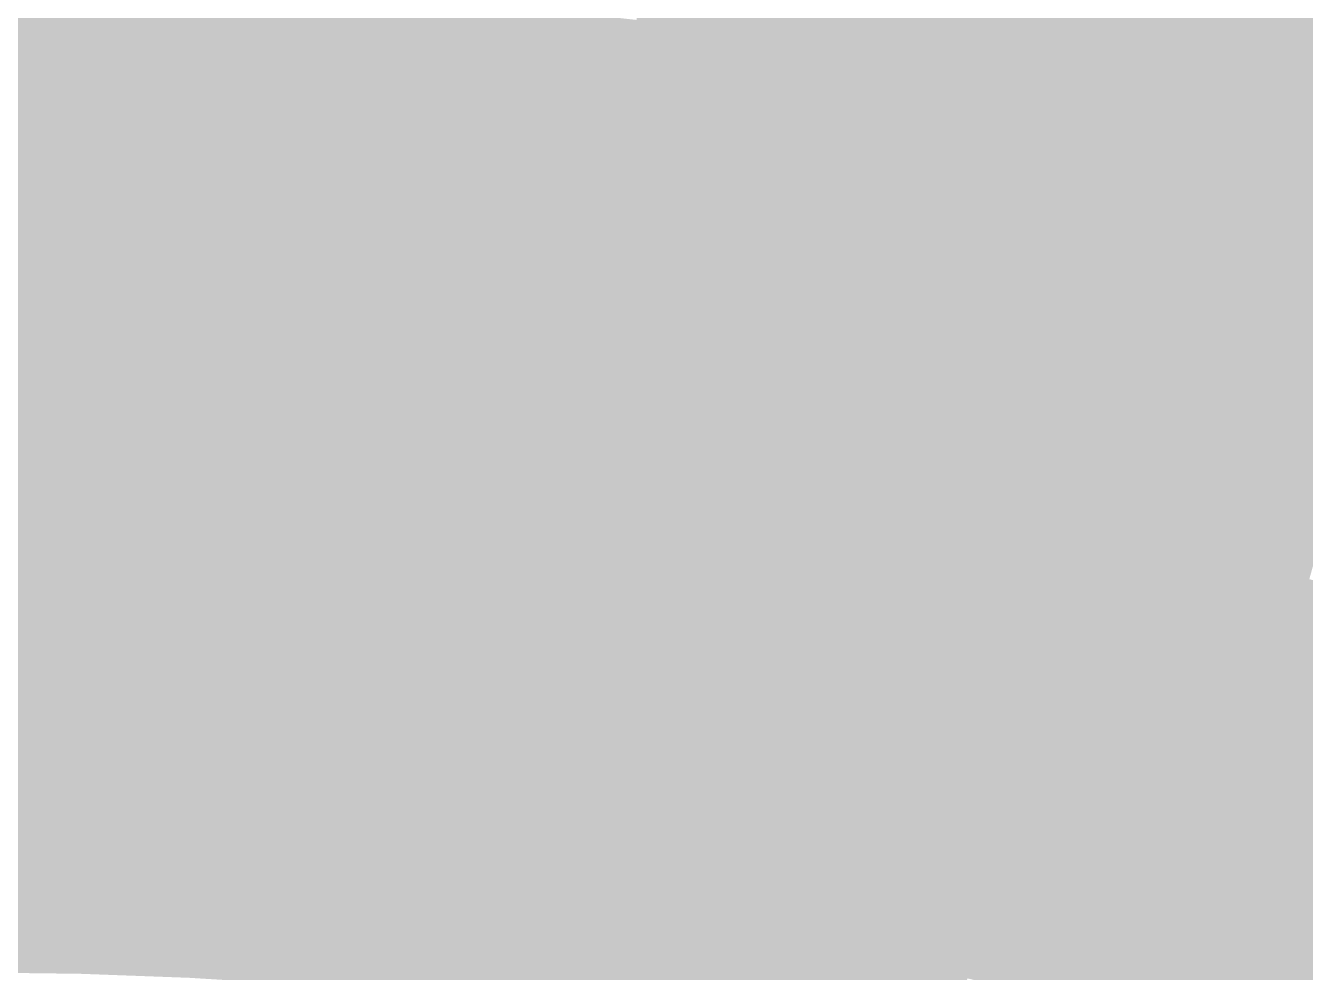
# Model space of a CAD drawing. Header units: inches. Extents: x -266 to 784, y -170 to 213.
# Drawn here: x 1.04 to 25.53, y 85 to 103.11 of the extents above; entities that cross this region are included whole.
import ezdxf

# ---------------------------------------------------------------- set-up
doc = ezdxf.new("R2010")
doc.units = ezdxf.units.IN
doc.header["$MEASUREMENT"] = 0

msp = doc.modelspace()

# ---------------------------------------------------------------- linework, layer by layer
at = {"color": 71, "true_color": 0xcdfe60}
msp.add_solid([(17.950998, 103.454152), (18.12196, 104.43943), (20.484484, 102.982454), (20.679574, 103.96324)], dxfattribs=at)
at = {"color": 61, "true_color": 0xd6fe66}
msp.add_solid([(23.224731, 103.424426), (23.443833, 104.400128), (25.755899, 102.823313), (25.998879, 103.793344)], dxfattribs=at)
at = {"color": 71, "true_color": 0xc3fe5a}
msp.add_solid([(12.73071, 103.217872), (12.853121, 104.210351), (15.259969, 102.874357), (15.4067, 103.863534)], dxfattribs=at)
at = {"color": 81, "true_color": 0xacfe53}
msp.add_solid([(0, 103), (0, 104), (2.527747, 102.968978), (2.552288, 103.968677)], dxfattribs=at)
at = {"color": 71, "true_color": 0xb0fe53}
msp.add_solid([(2.527747, 102.968978), (2.552288, 103.968677), (5.05397, 102.875932), (5.103038, 103.874727)], dxfattribs=at)
at = {"color": 71, "true_color": 0xb4fe53}
msp.add_solid([(5.05397, 102.875932), (5.103038, 103.874727), (7.57715, 102.720917), (7.650715, 103.718207)], dxfattribs=at)
at = {"color": 71, "true_color": 0xc7fe5a}
msp.add_solid([(15.259969, 102.874357), (15.4067, 103.863534), (17.780036, 102.468875), (17.950998, 103.454152)], dxfattribs=at)
at = {"color": 61, "true_color": 0xd1fe60}
msp.add_solid([(20.484484, 102.982454), (20.679574, 103.96324), (23.00563, 102.448724), (23.224731, 103.424426)], dxfattribs=at)
at = {"color": 71, "true_color": 0xb8fe53}
msp.add_solid([(7.57715, 102.720917), (7.650715, 103.718207), (10.095765, 102.504027), (10.193783, 103.499212)], dxfattribs=at)
at = {"color": 71, "true_color": 0xbdfe53}
msp.add_solid([(10.095765, 102.504027), (10.193783, 103.499212), (12.6083, 102.225392), (12.73071, 103.217872)], dxfattribs=at)
at = {"color": 71, "true_color": 0xcbfe5a}
msp.add_solid([(17.780036, 102.468875), (17.950998, 103.454152), (20.289393, 102.001669), (20.484484, 102.982454)], dxfattribs=at)
at = {"color": 61, "true_color": 0xd4fe60}
msp.add_solid([(23.00563, 102.448724), (23.224731, 103.424426), (25.512919, 101.853282), (25.755899, 102.823313)], dxfattribs=at)
at = {"color": 71, "true_color": 0xc1fe53}
msp.add_solid([(12.6083, 102.225392), (12.73071, 103.217872), (15.113239, 101.885181), (15.259969, 102.874357)], dxfattribs=at)
at = {"color": 81, "true_color": 0xa9fe4d}
msp.add_solid([(0, 102), (0, 103), (2.503205, 101.96928), (2.527747, 102.968978)], dxfattribs=at)
at = {"color": 81, "true_color": 0xadfe4d}
msp.add_solid([(2.503205, 101.96928), (2.527747, 102.968978), (5.004903, 101.877137), (5.05397, 102.875932)], dxfattribs=at)
at = {"color": 71, "true_color": 0xb2fe4d}
msp.add_solid([(5.004903, 101.877137), (5.05397, 102.875932), (7.503585, 101.723627), (7.57715, 102.720917)], dxfattribs=at)
at = {"color": 71, "true_color": 0xc5fe53}
msp.add_solid([(15.113239, 101.885181), (15.259969, 102.874357), (17.609075, 101.483597), (17.780036, 102.468875)], dxfattribs=at)
at = {"color": 61, "true_color": 0xcffe5a}
msp.add_solid([(20.289393, 102.001669), (20.484484, 102.982454), (22.786529, 101.473022), (23.00563, 102.448724)], dxfattribs=at)
at = {"color": 71, "true_color": 0xb6fe4d}
msp.add_solid([(7.503585, 101.723627), (7.57715, 102.720917), (9.997748, 101.508842), (10.095765, 102.504027)], dxfattribs=at)
at = {"color": 61, "true_color": 0xd8fe60}
msp.add_solid([(25.512919, 101.853282), (25.755899, 102.823313), (28.00484, 101.196487), (28.271552, 102.160263)], dxfattribs=at)
at = {"color": 71, "true_color": 0xbafe4d}
msp.add_solid([(9.997748, 101.508842), (10.095765, 102.504027), (12.485889, 101.232913), (12.6083, 102.225392)], dxfattribs=at)
at = {"color": 71, "true_color": 0xc9fe53}
msp.add_solid([(17.609075, 101.483597), (17.780036, 102.468875), (20.094303, 101.020884), (20.289393, 102.001669)], dxfattribs=at)
at = {"color": 61, "true_color": 0xd3fe5a}
msp.add_solid([(22.786529, 101.473022), (23.00563, 102.448724), (25.269939, 100.88325), (25.512919, 101.853282)], dxfattribs=at)
at = {"color": 71, "true_color": 0xbefe4d}
msp.add_solid([(12.485889, 101.232913), (12.6083, 102.225392), (14.966508, 100.896004), (15.113239, 101.885181)], dxfattribs=at)
at = {"color": 81, "true_color": 0xa6fe46}
msp.add_solid([(0, 101), (0, 102), (2.478664, 100.969581), (2.503205, 101.96928)], dxfattribs=at)
at = {"color": 81, "true_color": 0xaafe46}
msp.add_solid([(2.478664, 100.969581), (2.503205, 101.96928), (4.955835, 100.878341), (5.004903, 101.877137)], dxfattribs=at)
at = {"color": 71, "true_color": 0xaffe46}
msp.add_solid([(4.955835, 100.878341), (5.004903, 101.877137), (7.430021, 100.726336), (7.503585, 101.723627)], dxfattribs=at)
at = {"color": 71, "true_color": 0xc2fe4d}
msp.add_solid([(14.966508, 100.896004), (15.113239, 101.885181), (17.438113, 100.49832), (17.609075, 101.483597)], dxfattribs=at)
at = {"color": 71, "true_color": 0xcdfe53}
msp.add_solid([(20.094303, 101.020884), (20.289393, 102.001669), (22.567428, 100.497319), (22.786529, 101.473022)], dxfattribs=at)
at = {"color": 71, "true_color": 0xb3fe46}
msp.add_solid([(7.430021, 100.726336), (7.503585, 101.723627), (9.899731, 100.513657), (9.997748, 101.508842)], dxfattribs=at)
at = {"color": 61, "true_color": 0xd6fe5a}
msp.add_solid([(25.269939, 100.88325), (25.512919, 101.853282), (27.738127, 100.232711), (28.00484, 101.196487)], dxfattribs=at)
at = {"color": 71, "true_color": 0xb8fe46}
msp.add_solid([(9.899731, 100.513657), (9.997748, 101.508842), (12.363478, 100.240433), (12.485889, 101.232913)], dxfattribs=at)
at = {"color": 71, "true_color": 0xc7fe4d}
msp.add_solid([(17.438113, 100.49832), (17.609075, 101.483597), (19.899213, 100.040099), (20.094303, 101.020884)], dxfattribs=at)
at = {"color": 61, "true_color": 0xd1fe53}
msp.add_solid([(22.567428, 100.497319), (22.786529, 101.473022), (25.026959, 99.913219), (25.269939, 100.88325)], dxfattribs=at)
at = {"color": 71, "true_color": 0xbcfe46}
msp.add_solid([(12.363478, 100.240433), (12.485889, 101.232913), (14.819778, 99.906828), (14.966508, 100.896004)], dxfattribs=at)
at = {"color": 81, "true_color": 0xa3fe40}
msp.add_solid([(0, 100), (0, 101), (2.454123, 99.969882), (2.478664, 100.969581)], dxfattribs=at)
at = {"color": 81, "true_color": 0xa7fe40}
msp.add_solid([(2.454123, 99.969882), (2.478664, 100.969581), (4.906767, 99.879546), (4.955835, 100.878341)], dxfattribs=at)
at = {"color": 71, "true_color": 0xc0fe46}
msp.add_solid([(14.819778, 99.906828), (14.966508, 100.896004), (17.267151, 99.513042), (17.438113, 100.49832)], dxfattribs=at)
at = {"color": 71, "true_color": 0xcbfe4d}
msp.add_solid([(19.899213, 100.040099), (20.094303, 101.020884), (22.348326, 99.521617), (22.567428, 100.497319)], dxfattribs=at)
at = {"color": 61, "true_color": 0xd5fe53}
msp.add_solid([(25.026959, 99.913219), (25.269939, 100.88325), (27.471414, 99.268935), (27.738127, 100.232711)], dxfattribs=at)
at = {"color": 63, "true_color": 0xacfe40}
msp.add_solid([(4.906767, 99.879546), (4.955835, 100.878341), (7.356456, 99.729046), (7.430021, 100.726336)], dxfattribs=at)
at = {"color": 63, "true_color": 0xb1fe40}
msp.add_solid([(7.356456, 99.729046), (7.430021, 100.726336), (9.801714, 99.518473), (9.899731, 100.513657)], dxfattribs=at)
at = {"color": 63, "true_color": 0xb5fe40}
msp.add_solid([(9.801714, 99.518473), (9.899731, 100.513657), (12.241068, 99.247953), (12.363478, 100.240433)], dxfattribs=at)
at = {"color": 71, "true_color": 0xc5fe46}
msp.add_solid([(17.267151, 99.513042), (17.438113, 100.49832), (19.704123, 99.059313), (19.899213, 100.040099)], dxfattribs=at)
at = {"color": 61, "true_color": 0xcffe4d}
msp.add_solid([(22.348326, 99.521617), (22.567428, 100.497319), (24.783978, 98.943188), (25.026959, 99.913219)], dxfattribs=at)
at = {"color": 63, "true_color": 0xb9fe40}
msp.add_solid([(12.241068, 99.247953), (12.363478, 100.240433), (14.673047, 98.917651), (14.819778, 99.906828)], dxfattribs=at)
at = {"color": 60, "true_color": 0xa0ff3a}
msp.add_solid([(0, 99), (0, 100), (2.429582, 98.970183), (2.454123, 99.969882)], dxfattribs=at)
at = {"color": 60, "true_color": 0xa5ff3a}
msp.add_solid([(2.429582, 98.970183), (2.454123, 99.969882), (4.8577, 98.88075), (4.906767, 99.879546)], dxfattribs=at)
at = {"color": 71, "true_color": 0xbefe40}
msp.add_solid([(14.673047, 98.917651), (14.819778, 99.906828), (17.096189, 98.527764), (17.267151, 99.513042)], dxfattribs=at)
at = {"color": 71, "true_color": 0xc9fe46}
msp.add_solid([(19.704123, 99.059313), (19.899213, 100.040099), (22.129225, 98.545915), (22.348326, 99.521617)], dxfattribs=at)
at = {"color": 61, "true_color": 0xd3fe4d}
msp.add_solid([(24.783978, 98.943188), (25.026959, 99.913219), (27.204701, 98.305159), (27.471414, 99.268935)], dxfattribs=at)
at = {"color": 60, "true_color": 0xa9ff3a}
msp.add_solid([(4.8577, 98.88075), (4.906767, 99.879546), (7.282892, 98.731755), (7.356456, 99.729046)], dxfattribs=at)
at = {"color": 60, "true_color": 0xaeff3a}
msp.add_solid([(7.282892, 98.731755), (7.356456, 99.729046), (9.703697, 98.523288), (9.801714, 99.518473)], dxfattribs=at)
at = {"color": 60, "true_color": 0xb3ff3a}
msp.add_solid([(9.703697, 98.523288), (9.801714, 99.518473), (12.118657, 98.255474), (12.241068, 99.247953)], dxfattribs=at)
at = {"color": 71, "true_color": 0xc3fe40}
msp.add_solid([(17.096189, 98.527764), (17.267151, 99.513042), (19.509032, 98.078528), (19.704123, 99.059313)], dxfattribs=at)
at = {"color": 71, "true_color": 0xcdfe46}
msp.add_solid([(22.129225, 98.545915), (22.348326, 99.521617), (24.540998, 97.973157), (24.783978, 98.943188)], dxfattribs=at)
at = {"color": 60, "true_color": 0xb7ff3a}
msp.add_solid([(12.118657, 98.255474), (12.241068, 99.247953), (14.526317, 97.928474), (14.673047, 98.917651)], dxfattribs=at)
at = {"color": 70, "true_color": 0x9dff33}
msp.add_solid([(0, 98), (0, 99), (2.40504, 97.970484), (2.429582, 98.970183)], dxfattribs=at)
at = {"color": 60, "true_color": 0xa2ff33}
msp.add_solid([(2.40504, 97.970484), (2.429582, 98.970183), (4.808632, 97.881955), (4.8577, 98.88075)], dxfattribs=at)
at = {"color": 53, "true_color": 0xc7fe40}
msp.add_solid([(19.509032, 98.078528), (19.704123, 99.059313), (21.910124, 97.570213), (22.129225, 98.545915)], dxfattribs=at)
at = {"color": 61, "true_color": 0xd2fe46}
msp.add_solid([(24.540998, 97.973157), (24.783978, 98.943188), (26.937989, 97.341383), (27.204701, 98.305159)], dxfattribs=at)
at = {"color": 60, "true_color": 0xa6ff33}
msp.add_solid([(4.808632, 97.881955), (4.8577, 98.88075), (7.209327, 97.734465), (7.282892, 98.731755)], dxfattribs=at)
at = {"color": 60, "true_color": 0xabff33}
msp.add_solid([(7.209327, 97.734465), (7.282892, 98.731755), (9.60568, 97.528103), (9.703697, 98.523288)], dxfattribs=at)
at = {"color": 60, "true_color": 0xbcff3a}
msp.add_solid([(14.526317, 97.928474), (14.673047, 98.917651), (16.925227, 97.542487), (17.096189, 98.527764)], dxfattribs=at)
at = {"color": 60, "true_color": 0xb0ff33}
msp.add_solid([(9.60568, 97.528103), (9.703697, 98.523288), (11.996246, 97.262994), (12.118657, 98.255474)], dxfattribs=at)
at = {"color": 60, "true_color": 0xc0ff3a}
msp.add_solid([(16.925227, 97.542487), (17.096189, 98.527764), (19.313942, 97.097743), (19.509032, 98.078528)], dxfattribs=at)
at = {"color": 53, "true_color": 0xccfe40}
msp.add_solid([(21.910124, 97.570213), (22.129225, 98.545915), (24.298018, 97.003125), (24.540998, 97.973157)], dxfattribs=at)
at = {"color": 60, "true_color": 0xb5ff33}
msp.add_solid([(11.996246, 97.262994), (12.118657, 98.255474), (14.379587, 96.939298), (14.526317, 97.928474)], dxfattribs=at)
at = {"color": 70, "true_color": 0x9aff2d}
msp.add_solid([(0, 97), (0, 98), (2.380499, 96.970785), (2.40504, 97.970484)], dxfattribs=at)
at = {"color": 60, "true_color": 0x9fff2d}
msp.add_solid([(2.380499, 96.970785), (2.40504, 97.970484), (4.759564, 96.883159), (4.808632, 97.881955)], dxfattribs=at)
at = {"color": 60, "true_color": 0xc5ff3a}
msp.add_solid([(19.313942, 97.097743), (19.509032, 98.078528), (21.691023, 96.594511), (21.910124, 97.570213)], dxfattribs=at)
at = {"color": 53, "true_color": 0xd0fe40}
msp.add_solid([(24.298018, 97.003125), (24.540998, 97.973157), (26.671276, 96.377607), (26.937989, 97.341383)], dxfattribs=at)
at = {"color": 60, "true_color": 0xa4ff2d}
msp.add_solid([(4.759564, 96.883159), (4.808632, 97.881955), (7.135763, 96.737174), (7.209327, 97.734465)], dxfattribs=at)
at = {"color": 60, "true_color": 0xa9ff2d}
msp.add_solid([(7.135763, 96.737174), (7.209327, 97.734465), (9.507663, 96.532918), (9.60568, 97.528103)], dxfattribs=at)
at = {"color": 60, "true_color": 0xbaff33}
msp.add_solid([(14.379587, 96.939298), (14.526317, 97.928474), (16.754265, 96.557209), (16.925227, 97.542487)], dxfattribs=at)
at = {"color": 60, "true_color": 0xaeff2d}
msp.add_solid([(9.507663, 96.532918), (9.60568, 97.528103), (11.873835, 96.270515), (11.996246, 97.262994)], dxfattribs=at)
at = {"color": 60, "true_color": 0xbeff33}
msp.add_solid([(16.754265, 96.557209), (16.925227, 97.542487), (19.118852, 96.116957), (19.313942, 97.097743)], dxfattribs=at)
at = {"color": 60, "true_color": 0xcaff3a}
msp.add_solid([(21.691023, 96.594511), (21.910124, 97.570213), (24.055038, 96.033094), (24.298018, 97.003125)], dxfattribs=at)
at = {"color": 60, "true_color": 0xb2ff2d}
msp.add_solid([(11.873835, 96.270515), (11.996246, 97.262994), (14.232856, 95.950121), (14.379587, 96.939298)], dxfattribs=at)
at = {"color": 70, "true_color": 0x97ff26}
msp.add_solid([(0, 96), (0, 97), (2.355958, 95.971087), (2.380499, 96.970785)], dxfattribs=at)
at = {"color": 70, "true_color": 0x9cff26}
msp.add_solid([(2.355958, 95.971087), (2.380499, 96.970785), (4.710497, 95.884364), (4.759564, 96.883159)], dxfattribs=at)
at = {"color": 60, "true_color": 0xc3ff33}
msp.add_solid([(19.118852, 96.116957), (19.313942, 97.097743), (21.471922, 95.618809), (21.691023, 96.594511)], dxfattribs=at)
at = {"color": 60, "true_color": 0xceff3a}
msp.add_solid([(24.055038, 96.033094), (24.298018, 97.003125), (26.404563, 95.413831), (26.671276, 96.377607)], dxfattribs=at)
at = {"color": 60, "true_color": 0xa1ff26}
msp.add_solid([(4.710497, 95.884364), (4.759564, 96.883159), (7.062198, 95.739884), (7.135763, 96.737174)], dxfattribs=at)
at = {"color": 60, "true_color": 0xa6ff26}
msp.add_solid([(7.062198, 95.739884), (7.135763, 96.737174), (9.409645, 95.537734), (9.507663, 96.532918)], dxfattribs=at)
at = {"color": 60, "true_color": 0xb7ff2d}
msp.add_solid([(14.232856, 95.950121), (14.379587, 96.939298), (16.583303, 95.571931), (16.754265, 96.557209)], dxfattribs=at)
at = {"color": 60, "true_color": 0xabff26}
msp.add_solid([(9.409645, 95.537734), (9.507663, 96.532918), (11.751425, 95.278035), (11.873835, 96.270515)], dxfattribs=at)
at = {"color": 60, "true_color": 0xbcff2d}
msp.add_solid([(16.583303, 95.571931), (16.754265, 96.557209), (18.923761, 95.136172), (19.118852, 96.116957)], dxfattribs=at)
at = {"color": 60, "true_color": 0xc8ff33}
msp.add_solid([(21.471922, 95.618809), (21.691023, 96.594511), (23.812058, 95.063063), (24.055038, 96.033094)], dxfattribs=at)
at = {"color": 60, "true_color": 0xb0ff26}
msp.add_solid([(11.751425, 95.278035), (11.873835, 96.270515), (14.086126, 94.960945), (14.232856, 95.950121)], dxfattribs=at)
at = {"color": 70, "true_color": 0x93ff20}
msp.add_solid([(0, 95), (0, 96), (2.331417, 94.971388), (2.355958, 95.971087)], dxfattribs=at)
at = {"color": 60, "true_color": 0xc1ff2d}
msp.add_solid([(18.923761, 95.136172), (19.118852, 96.116957), (21.25282, 94.643107), (21.471922, 95.618809)], dxfattribs=at)
at = {"color": 60, "true_color": 0xcdff33}
msp.add_solid([(23.812058, 95.063063), (24.055038, 96.033094), (26.13785, 94.450054), (26.404563, 95.413831)], dxfattribs=at)
at = {"color": 70, "true_color": 0x99ff20}
msp.add_solid([(2.331417, 94.971388), (2.355958, 95.971087), (4.661429, 94.885568), (4.710497, 95.884364)], dxfattribs=at)
at = {"color": 70, "true_color": 0x9eff20}
msp.add_solid([(4.661429, 94.885568), (4.710497, 95.884364), (6.988634, 94.742593), (7.062198, 95.739884)], dxfattribs=at)
at = {"color": 60, "true_color": 0xb5ff26}
msp.add_solid([(14.086126, 94.960945), (14.232856, 95.950121), (16.412341, 94.586654), (16.583303, 95.571931)], dxfattribs=at)
at = {"color": 60, "true_color": 0xa3ff20}
msp.add_solid([(6.988634, 94.742593), (7.062198, 95.739884), (9.311628, 94.542549), (9.409645, 95.537734)], dxfattribs=at)
at = {"color": 60, "true_color": 0xa9ff20}
msp.add_solid([(9.311628, 94.542549), (9.409645, 95.537734), (11.629014, 94.285556), (11.751425, 95.278035)], dxfattribs=at)
at = {"color": 60, "true_color": 0xbaff26}
msp.add_solid([(16.412341, 94.586654), (16.583303, 95.571931), (18.728671, 94.155387), (18.923761, 95.136172)], dxfattribs=at)
at = {"color": 60, "true_color": 0xc6ff2d}
msp.add_solid([(21.25282, 94.643107), (21.471922, 95.618809), (23.569077, 94.093032), (23.812058, 95.063063)], dxfattribs=at)
at = {"color": 60, "true_color": 0xaeff20}
msp.add_solid([(11.629014, 94.285556), (11.751425, 95.278035), (13.939395, 93.971768), (14.086126, 94.960945)], dxfattribs=at)
at = {"color": 60, "true_color": 0xbfff26}
msp.add_solid([(18.728671, 94.155387), (18.923761, 95.136172), (21.033719, 93.667404), (21.25282, 94.643107)], dxfattribs=at)
at = {"color": 60, "true_color": 0xcbff2d}
msp.add_solid([(23.569077, 94.093032), (23.812058, 95.063063), (25.871137, 93.486278), (26.13785, 94.450054)], dxfattribs=at)
at = {"color": 70, "true_color": 0x90ff1a}
msp.add_solid([(0, 94), (0, 95), (2.306875, 93.971689), (2.331417, 94.971388)], dxfattribs=at)
at = {"color": 70, "true_color": 0x96ff1a}
msp.add_solid([(2.306875, 93.971689), (2.331417, 94.971388), (4.612361, 93.886773), (4.661429, 94.885568)], dxfattribs=at)
at = {"color": 70, "true_color": 0x9bff1a}
msp.add_solid([(4.612361, 93.886773), (4.661429, 94.885568), (6.915069, 93.745303), (6.988634, 94.742593)], dxfattribs=at)
at = {"color": 60, "true_color": 0xb3ff20}
msp.add_solid([(13.939395, 93.971768), (14.086126, 94.960945), (16.241379, 93.601376), (16.412341, 94.586654)], dxfattribs=at)
at = {"color": 60, "true_color": 0xa1ff1a}
msp.add_solid([(6.915069, 93.745303), (6.988634, 94.742593), (9.213611, 93.547364), (9.311628, 94.542549)], dxfattribs=at)
at = {"color": 60, "true_color": 0xa6ff1a}
msp.add_solid([(9.213611, 93.547364), (9.311628, 94.542549), (11.506603, 93.293076), (11.629014, 94.285556)], dxfattribs=at)
at = {"color": 60, "true_color": 0xb8ff20}
msp.add_solid([(16.241379, 93.601376), (16.412341, 94.586654), (18.533581, 93.174602), (18.728671, 94.155387)], dxfattribs=at)
at = {"color": 60, "true_color": 0xc5ff26}
msp.add_solid([(21.033719, 93.667404), (21.25282, 94.643107), (23.326097, 93.123), (23.569077, 94.093032)], dxfattribs=at)
at = {"color": 60, "true_color": 0xabff1a}
msp.add_solid([(11.506603, 93.293076), (11.629014, 94.285556), (13.792665, 92.982592), (13.939395, 93.971768)], dxfattribs=at)
at = {"color": 60, "true_color": 0xbeff20}
msp.add_solid([(18.533581, 93.174602), (18.728671, 94.155387), (20.814618, 92.691702), (21.033719, 93.667404)], dxfattribs=at)
at = {"color": 60, "true_color": 0xcaff26}
msp.add_solid([(23.326097, 93.123), (23.569077, 94.093032), (25.604425, 92.522502), (25.871137, 93.486278)], dxfattribs=at)
at = {"color": 70, "true_color": 0x8dff13}
msp.add_solid([(0, 93), (0, 94), (2.282334, 92.97199), (2.306875, 93.971689)], dxfattribs=at)
at = {"color": 70, "true_color": 0x93ff13}
msp.add_solid([(2.282334, 92.97199), (2.306875, 93.971689), (4.563294, 92.887977), (4.612361, 93.886773)], dxfattribs=at)
at = {"color": 70, "true_color": 0x98ff13}
msp.add_solid([(4.563294, 92.887977), (4.612361, 93.886773), (6.841504, 92.748012), (6.915069, 93.745303)], dxfattribs=at)
at = {"color": 60, "true_color": 0xb1ff1a}
msp.add_solid([(13.792665, 92.982592), (13.939395, 93.971768), (16.070418, 92.616098), (16.241379, 93.601376)], dxfattribs=at)
at = {"color": 70, "true_color": 0x9eff13}
msp.add_solid([(6.841504, 92.748012), (6.915069, 93.745303), (9.115594, 92.55218), (9.213611, 93.547364)], dxfattribs=at)
at = {"color": 60, "true_color": 0xa4ff13}
msp.add_solid([(9.115594, 92.55218), (9.213611, 93.547364), (11.384193, 92.300597), (11.506603, 93.293076)], dxfattribs=at)
at = {"color": 60, "true_color": 0xb6ff1a}
msp.add_solid([(16.070418, 92.616098), (16.241379, 93.601376), (18.33849, 92.193816), (18.533581, 93.174602)], dxfattribs=at)
at = {"color": 60, "true_color": 0xc3ff20}
msp.add_solid([(20.814618, 92.691702), (21.033719, 93.667404), (23.083117, 92.152969), (23.326097, 93.123)], dxfattribs=at)
at = {"color": 60, "true_color": 0xa9ff13}
msp.add_solid([(11.384193, 92.300597), (11.506603, 93.293076), (13.645934, 91.993415), (13.792665, 92.982592)], dxfattribs=at)
at = {"color": 60, "true_color": 0xbcff1a}
msp.add_solid([(18.33849, 92.193816), (18.533581, 93.174602), (20.595517, 91.716), (20.814618, 92.691702)], dxfattribs=at)
at = {"color": 60, "true_color": 0xc8ff20}
msp.add_solid([(23.083117, 92.152969), (23.326097, 93.123), (25.337712, 91.558726), (25.604425, 92.522502)], dxfattribs=at)
at = {"color": 70, "true_color": 0x8aff0d}
msp.add_solid([(0, 92), (0, 93), (2.257793, 91.972291), (2.282334, 92.97199)], dxfattribs=at)
at = {"color": 70, "true_color": 0x90ff0d}
msp.add_solid([(2.257793, 91.972291), (2.282334, 92.97199), (4.514226, 91.889182), (4.563294, 92.887977)], dxfattribs=at)
at = {"color": 70, "true_color": 0x96ff0d}
msp.add_solid([(4.514226, 91.889182), (4.563294, 92.887977), (6.76794, 91.750722), (6.841504, 92.748012)], dxfattribs=at)
at = {"color": 60, "true_color": 0xafff13}
msp.add_solid([(13.645934, 91.993415), (13.792665, 92.982592), (15.899456, 91.630821), (16.070418, 92.616098)], dxfattribs=at)
at = {"color": 70, "true_color": 0x9bff0d}
msp.add_solid([(6.76794, 91.750722), (6.841504, 92.748012), (9.017577, 91.556995), (9.115594, 92.55218)], dxfattribs=at)
at = {"color": 60, "true_color": 0xb4ff13}
msp.add_solid([(15.899456, 91.630821), (16.070418, 92.616098), (18.1434, 91.213031), (18.33849, 92.193816)], dxfattribs=at)
at = {"color": 60, "true_color": 0xc1ff1a}
msp.add_solid([(20.595517, 91.716), (20.814618, 92.691702), (22.840137, 91.182938), (23.083117, 92.152969)], dxfattribs=at)
at = {"color": 60, "true_color": 0xa1ff0d}
msp.add_solid([(9.017577, 91.556995), (9.115594, 92.55218), (11.261782, 91.308117), (11.384193, 92.300597)], dxfattribs=at)
at = {"color": 60, "true_color": 0xcdff20}
msp.add_solid([(25.337712, 91.558726), (25.604425, 92.522502), (27.577044, 90.909332), (27.867329, 91.866272)], dxfattribs=at)
at = {"color": 60, "true_color": 0xa7ff0d}
msp.add_solid([(11.261782, 91.308117), (11.384193, 92.300597), (13.499204, 91.004239), (13.645934, 91.993415)], dxfattribs=at)
at = {"color": 60, "true_color": 0xbaff13}
msp.add_solid([(18.1434, 91.213031), (18.33849, 92.193816), (20.376415, 90.740298), (20.595517, 91.716)], dxfattribs=at)
at = {"color": 60, "true_color": 0xc6ff1a}
msp.add_solid([(22.840137, 91.182938), (23.083117, 92.152969), (25.070999, 90.59495), (25.337712, 91.558726)], dxfattribs=at)
at = {"color": 70, "true_color": 0x87ff06}
msp.add_solid([(0, 91), (0, 92), (2.233252, 90.972593), (2.257793, 91.972291)], dxfattribs=at)
at = {"color": 70, "true_color": 0x8dff06}
msp.add_solid([(2.233252, 90.972593), (2.257793, 91.972291), (4.465158, 90.890387), (4.514226, 91.889182)], dxfattribs=at)
at = {"color": 70, "true_color": 0x93ff06}
msp.add_solid([(4.465158, 90.890387), (4.514226, 91.889182), (6.694375, 90.753432), (6.76794, 91.750722)], dxfattribs=at)
at = {"color": 60, "true_color": 0xacff0d}
msp.add_solid([(13.499204, 91.004239), (13.645934, 91.993415), (15.728494, 90.645543), (15.899456, 91.630821)], dxfattribs=at)
at = {"color": 70, "true_color": 0x99ff06}
msp.add_solid([(6.694375, 90.753432), (6.76794, 91.750722), (8.91956, 90.56181), (9.017577, 91.556995)], dxfattribs=at)
at = {"color": 60, "true_color": 0xb2ff0d}
msp.add_solid([(15.728494, 90.645543), (15.899456, 91.630821), (17.94831, 90.232246), (18.1434, 91.213031)], dxfattribs=at)
at = {"color": 60, "true_color": 0xbfff13}
msp.add_solid([(20.376415, 90.740298), (20.595517, 91.716), (22.597157, 90.212907), (22.840137, 91.182938)], dxfattribs=at)
at = {"color": 60, "true_color": 0x9fff06}
msp.add_solid([(8.91956, 90.56181), (9.017577, 91.556995), (11.139371, 90.315638), (11.261782, 91.308117)], dxfattribs=at)
at = {"color": 60, "true_color": 0xccff1a}
msp.add_solid([(25.070999, 90.59495), (25.337712, 91.558726), (27.28676, 89.952392), (27.577044, 90.909332)], dxfattribs=at)
at = {"color": 60, "true_color": 0xa4ff06}
msp.add_solid([(11.139371, 90.315638), (11.261782, 91.308117), (13.352473, 90.015062), (13.499204, 91.004239)], dxfattribs=at)
at = {"color": 60, "true_color": 0xb8ff0d}
msp.add_solid([(17.94831, 90.232246), (18.1434, 91.213031), (20.157314, 89.764596), (20.376415, 90.740298)], dxfattribs=at)
at = {"color": 60, "true_color": 0xc5ff13}
msp.add_solid([(22.597157, 90.212907), (22.840137, 91.182938), (24.804286, 89.631174), (25.070999, 90.59495)], dxfattribs=at)
at = {"color": 70, "true_color": 0x84ff00}
msp.add_solid([(0, 90), (0, 91), (2.208711, 89.972894), (2.233252, 90.972593)], dxfattribs=at)
at = {"color": 70, "true_color": 0x8aff00}
msp.add_solid([(2.208711, 89.972894), (2.233252, 90.972593), (4.416091, 89.891591), (4.465158, 90.890387)], dxfattribs=at)
at = {"color": 70, "true_color": 0x90ff00}
msp.add_solid([(4.416091, 89.891591), (4.465158, 90.890387), (6.620811, 89.756141), (6.694375, 90.753432)], dxfattribs=at)
at = {"color": 60, "true_color": 0xaaff06}
msp.add_solid([(13.352473, 90.015062), (13.499204, 91.004239), (15.557532, 89.660265), (15.728494, 90.645543)], dxfattribs=at)
at = {"color": 70, "true_color": 0x96ff00}
msp.add_solid([(6.620811, 89.756141), (6.694375, 90.753432), (8.821543, 89.566625), (8.91956, 90.56181)], dxfattribs=at)
at = {"color": 60, "true_color": 0xb0ff06}
msp.add_solid([(15.557532, 89.660265), (15.728494, 90.645543), (17.753219, 89.251461), (17.94831, 90.232246)], dxfattribs=at)
at = {"color": 60, "true_color": 0xbeff0d}
msp.add_solid([(20.157314, 89.764596), (20.376415, 90.740298), (22.354177, 89.242875), (22.597157, 90.212907)], dxfattribs=at)
at = {"color": 70, "true_color": 0x9cff00}
msp.add_solid([(8.821543, 89.566625), (8.91956, 90.56181), (11.016961, 89.323158), (11.139371, 90.315638)], dxfattribs=at)
at = {"color": 60, "true_color": 0xcaff13}
msp.add_solid([(24.804286, 89.631174), (25.070999, 90.59495), (26.996475, 88.995451), (27.28676, 89.952392)], dxfattribs=at)
at = {"color": 60, "true_color": 0xa2ff00}
msp.add_solid([(11.016961, 89.323158), (11.139371, 90.315638), (13.205743, 89.025886), (13.352473, 90.015062)], dxfattribs=at)
at = {"color": 60, "true_color": 0xb6ff06}
msp.add_solid([(17.753219, 89.251461), (17.94831, 90.232246), (19.938213, 88.788894), (20.157314, 89.764596)], dxfattribs=at)
at = {"color": 60, "true_color": 0xc3ff0d}
msp.add_solid([(22.354177, 89.242875), (22.597157, 90.212907), (24.537574, 88.667398), (24.804286, 89.631174)], dxfattribs=at)
at = {"color": 70, "true_color": 0x83fc00}
msp.add_solid([(0, 89), (0, 90), (2.184169, 88.973195), (2.208711, 89.972894)], dxfattribs=at)
at = {"color": 70, "true_color": 0x89fc00}
msp.add_solid([(2.184169, 88.973195), (2.208711, 89.972894), (4.367023, 88.892796), (4.416091, 89.891591)], dxfattribs=at)
at = {"color": 70, "true_color": 0x8ffc00}
msp.add_solid([(4.367023, 88.892796), (4.416091, 89.891591), (6.547246, 88.758851), (6.620811, 89.756141)], dxfattribs=at)
at = {"color": 60, "true_color": 0xa8ff00}
msp.add_solid([(13.205743, 89.025886), (13.352473, 90.015062), (15.38657, 88.674988), (15.557532, 89.660265)], dxfattribs=at)
at = {"color": 70, "true_color": 0x94fc00}
msp.add_solid([(6.547246, 88.758851), (6.620811, 89.756141), (8.723525, 88.571441), (8.821543, 89.566625)], dxfattribs=at)
at = {"color": 60, "true_color": 0xaeff00}
msp.add_solid([(15.38657, 88.674988), (15.557532, 89.660265), (17.558129, 88.270675), (17.753219, 89.251461)], dxfattribs=at)
at = {"color": 60, "true_color": 0xbcff06}
msp.add_solid([(19.938213, 88.788894), (20.157314, 89.764596), (22.111196, 88.272844), (22.354177, 89.242875)], dxfattribs=at)
at = {"color": 60, "true_color": 0xc9ff0d}
msp.add_solid([(24.537574, 88.667398), (24.804286, 89.631174), (26.70619, 88.038511), (26.996475, 88.995451)], dxfattribs=at)
at = {"color": 70, "true_color": 0x9afc00}
msp.add_solid([(8.723525, 88.571441), (8.821543, 89.566625), (10.89455, 88.330679), (11.016961, 89.323158)], dxfattribs=at)
at = {"color": 60, "true_color": 0xa0fc00}
msp.add_solid([(10.89455, 88.330679), (11.016961, 89.323158), (13.059012, 88.036709), (13.205743, 89.025886)], dxfattribs=at)
at = {"color": 60, "true_color": 0xb4ff00}
msp.add_solid([(17.558129, 88.270675), (17.753219, 89.251461), (19.719112, 87.813192), (19.938213, 88.788894)], dxfattribs=at)
at = {"color": 60, "true_color": 0xc2ff06}
msp.add_solid([(22.111196, 88.272844), (22.354177, 89.242875), (24.270861, 87.703622), (24.537574, 88.667398)], dxfattribs=at)
at = {"color": 70, "true_color": 0x81f700}
msp.add_solid([(0, 88), (0, 89), (2.159628, 87.973496), (2.184169, 88.973195)], dxfattribs=at)
at = {"color": 70, "true_color": 0x86f700}
msp.add_solid([(2.159628, 87.973496), (2.184169, 88.973195), (4.317955, 87.894), (4.367023, 88.892796)], dxfattribs=at)
at = {"color": 70, "true_color": 0x8cf700}
msp.add_solid([(4.317955, 87.894), (4.367023, 88.892796), (6.473682, 87.76156), (6.547246, 88.758851)], dxfattribs=at)
at = {"color": 60, "true_color": 0xa6fc00}
msp.add_solid([(13.059012, 88.036709), (13.205743, 89.025886), (15.215608, 87.68971), (15.38657, 88.674988)], dxfattribs=at)
at = {"color": 70, "true_color": 0x92f700}
msp.add_solid([(6.473682, 87.76156), (6.547246, 88.758851), (8.625508, 87.576256), (8.723525, 88.571441)], dxfattribs=at)
at = {"color": 60, "true_color": 0xacfc00}
msp.add_solid([(15.215608, 87.68971), (15.38657, 88.674988), (17.363039, 87.28989), (17.558129, 88.270675)], dxfattribs=at)
at = {"color": 60, "true_color": 0xbaff00}
msp.add_solid([(19.719112, 87.813192), (19.938213, 88.788894), (21.868216, 87.302813), (22.111196, 88.272844)], dxfattribs=at)
at = {"color": 60, "true_color": 0xc7ff06}
msp.add_solid([(24.270861, 87.703622), (24.537574, 88.667398), (26.415906, 87.081571), (26.70619, 88.038511)], dxfattribs=at)
at = {"color": 70, "true_color": 0x98f700}
msp.add_solid([(8.625508, 87.576256), (8.723525, 88.571441), (10.772139, 87.338199), (10.89455, 88.330679)], dxfattribs=at)
at = {"color": 70, "true_color": 0x9ef700}
msp.add_solid([(10.772139, 87.338199), (10.89455, 88.330679), (12.912282, 87.047533), (13.059012, 88.036709)], dxfattribs=at)
at = {"color": 60, "true_color": 0xb2fc00}
msp.add_solid([(17.363039, 87.28989), (17.558129, 88.270675), (19.50001, 86.83749), (19.719112, 87.813192)], dxfattribs=at)
at = {"color": 60, "true_color": 0xc0ff00}
msp.add_solid([(21.868216, 87.302813), (22.111196, 88.272844), (24.004148, 86.739846), (24.270861, 87.703622)], dxfattribs=at)
at = {"color": 70, "true_color": 0x7ef300}
msp.add_solid([(0, 87), (0, 88), (2.135087, 86.973797), (2.159628, 87.973496)], dxfattribs=at)
at = {"color": 70, "true_color": 0x84f300}
msp.add_solid([(2.135087, 86.973797), (2.159628, 87.973496), (4.268888, 86.895205), (4.317955, 87.894)], dxfattribs=at)
at = {"color": 60, "true_color": 0xa3f700}
msp.add_solid([(12.912282, 87.047533), (13.059012, 88.036709), (15.044646, 86.704433), (15.215608, 87.68971)], dxfattribs=at)
at = {"color": 70, "true_color": 0x8af300}
msp.add_solid([(4.268888, 86.895205), (4.317955, 87.894), (6.400117, 86.76427), (6.473682, 87.76156)], dxfattribs=at)
at = {"color": 70, "true_color": 0x8ff300}
msp.add_solid([(6.400117, 86.76427), (6.473682, 87.76156), (8.527491, 86.581071), (8.625508, 87.576256)], dxfattribs=at)
at = {"color": 60, "true_color": 0xa9f700}
msp.add_solid([(15.044646, 86.704433), (15.215608, 87.68971), (17.167948, 86.309105), (17.363039, 87.28989)], dxfattribs=at)
at = {"color": 60, "true_color": 0xb8fc00}
msp.add_solid([(19.50001, 86.83749), (19.719112, 87.813192), (21.625236, 86.332782), (21.868216, 87.302813)], dxfattribs=at)
at = {"color": 60, "true_color": 0xc6ff00}
msp.add_solid([(24.004148, 86.739846), (24.270861, 87.703622), (26.125621, 86.12463), (26.415906, 87.081571)], dxfattribs=at)
at = {"color": 70, "true_color": 0x95f300}
msp.add_solid([(8.527491, 86.581071), (8.625508, 87.576256), (10.649729, 86.34572), (10.772139, 87.338199)], dxfattribs=at)
at = {"color": 70, "true_color": 0x9bf300}
msp.add_solid([(10.649729, 86.34572), (10.772139, 87.338199), (12.765551, 86.058356), (12.912282, 87.047533)], dxfattribs=at)
at = {"color": 60, "true_color": 0xaff700}
msp.add_solid([(17.167948, 86.309105), (17.363039, 87.28989), (19.280909, 85.861787), (19.50001, 86.83749)], dxfattribs=at)
at = {"color": 60, "true_color": 0xbefc00}
msp.add_solid([(21.625236, 86.332782), (21.868216, 87.302813), (23.737435, 85.77607), (24.004148, 86.739846)], dxfattribs=at)
at = {"color": 70, "true_color": 0x7cef00}
msp.add_solid([(0, 86), (0, 87), (2.110546, 85.974098), (2.135087, 86.973797)], dxfattribs=at)
at = {"color": 70, "true_color": 0x82ef00}
msp.add_solid([(2.110546, 85.974098), (2.135087, 86.973797), (4.21982, 85.896409), (4.268888, 86.895205)], dxfattribs=at)
at = {"color": 60, "true_color": 0xa1f300}
msp.add_solid([(12.765551, 86.058356), (12.912282, 87.047533), (14.873684, 85.719155), (15.044646, 86.704433)], dxfattribs=at)
at = {"color": 70, "true_color": 0x87ef00}
msp.add_solid([(4.21982, 85.896409), (4.268888, 86.895205), (6.326552, 85.766979), (6.400117, 86.76427)], dxfattribs=at)
at = {"color": 70, "true_color": 0x8def00}
msp.add_solid([(6.326552, 85.766979), (6.400117, 86.76427), (8.429474, 85.585886), (8.527491, 86.581071)], dxfattribs=at)
at = {"color": 60, "true_color": 0xa6f300}
msp.add_solid([(14.873684, 85.719155), (15.044646, 86.704433), (16.972858, 85.328319), (17.167948, 86.309105)], dxfattribs=at)
at = {"color": 60, "true_color": 0xb5f700}
msp.add_solid([(19.280909, 85.861787), (19.50001, 86.83749), (21.382256, 85.36275), (21.625236, 86.332782)], dxfattribs=at)
at = {"color": 60, "true_color": 0xc4fc00}
msp.add_solid([(23.737435, 85.77607), (24.004148, 86.739846), (25.835336, 85.16769), (26.125621, 86.12463)], dxfattribs=at)
at = {"color": 70, "true_color": 0x93ef00}
msp.add_solid([(8.429474, 85.585886), (8.527491, 86.581071), (10.527318, 85.35324), (10.649729, 86.34572)], dxfattribs=at)
at = {"color": 70, "true_color": 0x98ef00}
msp.add_solid([(10.527318, 85.35324), (10.649729, 86.34572), (12.618821, 85.06918), (12.765551, 86.058356)], dxfattribs=at)
at = {"color": 60, "true_color": 0xacf300}
msp.add_solid([(16.972858, 85.328319), (17.167948, 86.309105), (19.061808, 84.886085), (19.280909, 85.861787)], dxfattribs=at)
at = {"color": 60, "true_color": 0xbbf700}
msp.add_solid([(21.382256, 85.36275), (21.625236, 86.332782), (23.470723, 84.812294), (23.737435, 85.77607)], dxfattribs=at)
at = {"color": 70, "true_color": 0x7aeb00}
msp.add_solid([(0, 85), (0, 86), (2.086004, 84.9744), (2.110546, 85.974098)], dxfattribs=at)
at = {"color": 70, "true_color": 0x7feb00}
msp.add_solid([(2.086004, 84.9744), (2.110546, 85.974098), (4.170752, 84.897614), (4.21982, 85.896409)], dxfattribs=at)
at = {"color": 70, "true_color": 0x9eef00}
msp.add_solid([(12.618821, 85.06918), (12.765551, 86.058356), (14.702722, 84.733877), (14.873684, 85.719155)], dxfattribs=at)
at = {"color": 70, "true_color": 0x85eb00}
msp.add_solid([(4.170752, 84.897614), (4.21982, 85.896409), (6.252988, 84.769689), (6.326552, 85.766979)], dxfattribs=at)
at = {"color": 70, "true_color": 0x8aeb00}
msp.add_solid([(6.252988, 84.769689), (6.326552, 85.766979), (8.331457, 84.590702), (8.429474, 85.585886)], dxfattribs=at)
at = {"color": 60, "true_color": 0xa3ef00}
msp.add_solid([(14.702722, 84.733877), (14.873684, 85.719155), (16.777768, 84.347534), (16.972858, 85.328319)], dxfattribs=at)
at = {"color": 60, "true_color": 0xb2f300}
msp.add_solid([(19.061808, 84.886085), (19.280909, 85.861787), (21.139276, 84.392719), (21.382256, 85.36275)], dxfattribs=at)
at = {"color": 60, "true_color": 0xc0f700}
msp.add_solid([(23.470723, 84.812294), (23.737435, 85.77607), (25.545052, 84.21075), (25.835336, 85.16769)], dxfattribs=at)
at = {"color": 70, "true_color": 0x90eb00}
msp.add_solid([(8.331457, 84.590702), (8.429474, 85.585886), (10.404907, 84.36076), (10.527318, 85.35324)], dxfattribs=at)
at = {"color": 70, "true_color": 0x95eb00}
msp.add_solid([(10.404907, 84.36076), (10.527318, 85.35324), (12.47209, 84.080003), (12.618821, 85.06918)], dxfattribs=at)
at = {"color": 60, "true_color": 0xa9ef00}
msp.add_solid([(16.777768, 84.347534), (16.972858, 85.328319), (18.842707, 83.910383), (19.061808, 84.886085)], dxfattribs=at)
at = {"color": 60, "true_color": 0xb7f300}
msp.add_solid([(21.139276, 84.392719), (21.382256, 85.36275), (23.20401, 83.848518), (23.470723, 84.812294)], dxfattribs=at)
at = {"color": 62, "true_color": 0x9beb00}
msp.add_solid([(12.47209, 84.080003), (12.618821, 85.06918), (14.531761, 83.7486), (14.702722, 84.733877)], dxfattribs=at)

doc.saveas('drawing.dxf')
